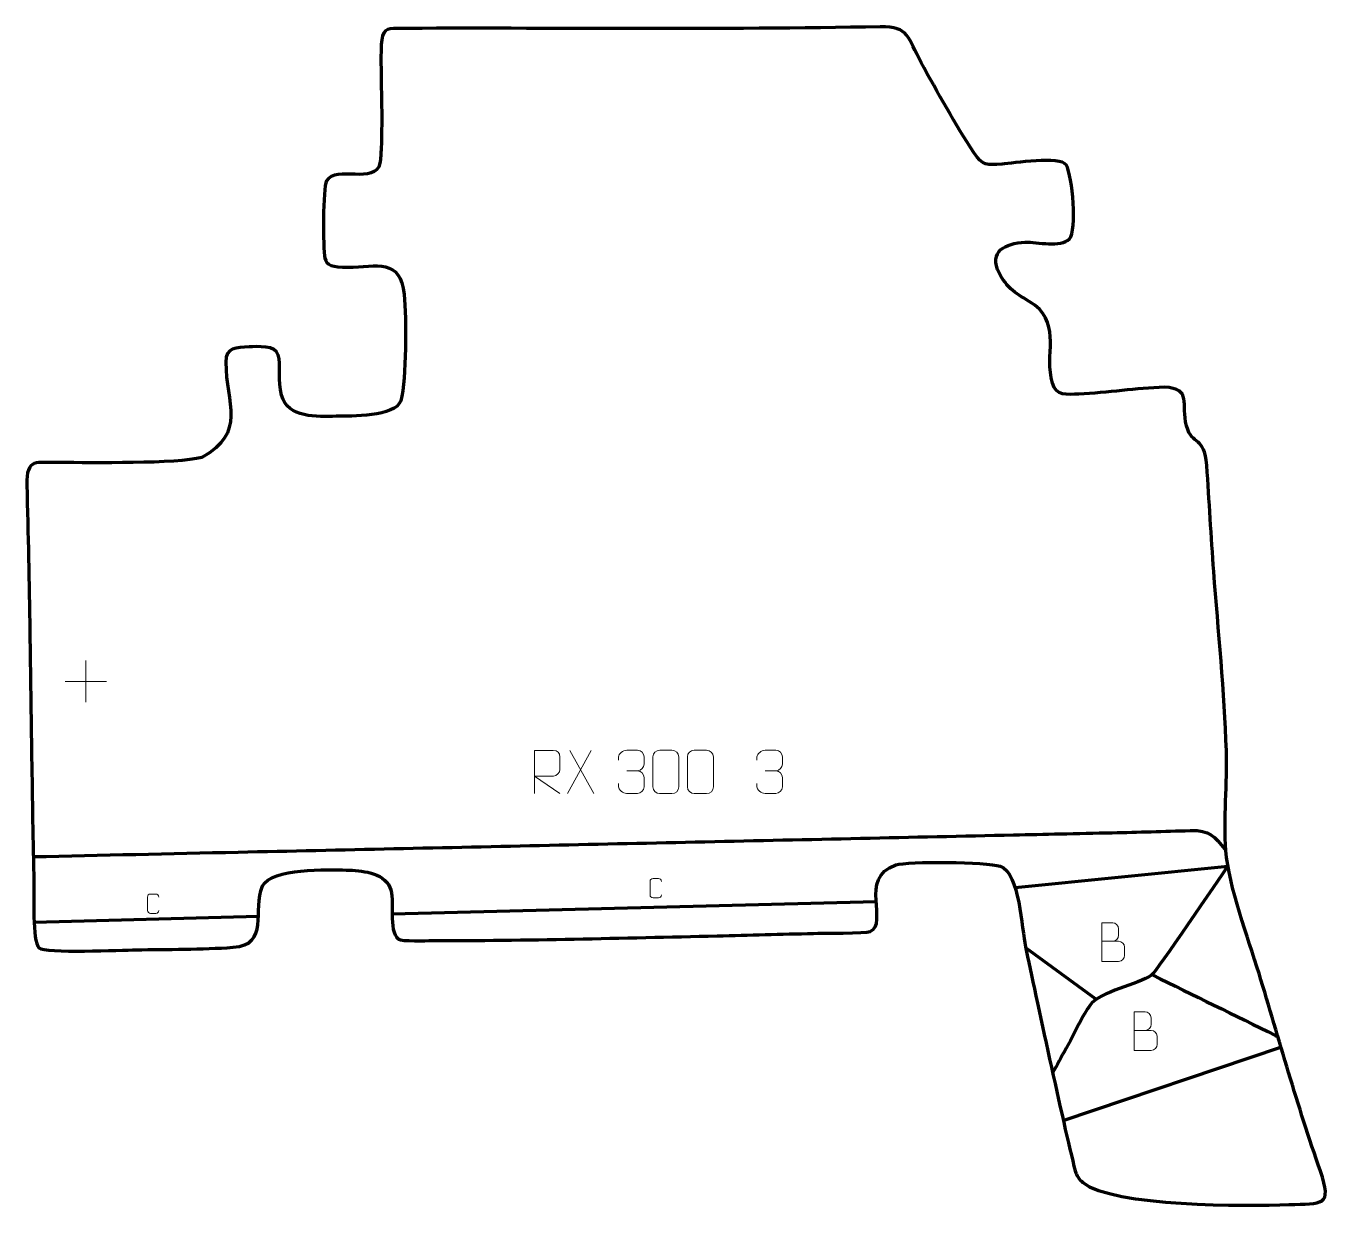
# Model space of a CAD drawing. Header units: millimetres. Extents: x -693 to 62, y 17 to 699.
import ezdxf

# ---------------------------------------------------------------- set-up
doc = ezdxf.new("R2010")
doc.units = ezdxf.units.MM
doc.header["$MEASUREMENT"] = 0
doc.layers.add('layer 2', color=7, linetype='Continuous')
doc.layers.add('layer 3', color=7, linetype='Continuous')

msp = doc.modelspace()

# ---------------------------------------------------------------- linework, layer by layer
at = {"layer": 'layer 2', "color": 250, "lineweight": 9}
for points in [[(-658.5669, 332.3423), (-658.5669, 332.3423), (-658.5669, 308.3644), (-658.5669, 308.3644)], [(-670.5558, 320.3533), (-670.5558, 320.3533), (-646.5779, 320.3533), (-646.5779, 320.3533)], [(-366.4264, 280.4976), (-366.4264, 280.4976), (-380.167, 255.6018), (-380.167, 255.6018)], [(-378.7124, 280.4976), (-378.7124, 280.4976), (-364.9718, 255.5441), (-364.9718, 255.5441)], [(-345.9516, 268.597), (-345.9516, 268.597), (-339.7552, 268.597), (-339.7552, 268.597)], [(-265.9516, 268.597), (-265.9516, 268.597), (-259.7552, 268.597), (-259.7552, 268.597)]]:
    msp.add_open_spline(points, degree=3, dxfattribs=at)
for points, knots in [([(-399.1742, 255.5441), (-399.1742, 255.5441), (-399.1742, 280.4976), (-399.1742, 280.4976), (-399.1742, 280.4976), (-395.5794, 280.4976), (-391.9839, 280.4976), (-388.3887, 280.4976), (-388.3887, 280.4976), (-386.0634, 280.4599), (-384.5061, 278.9699), (-384.5102, 276.6035), (-384.5102, 276.6035), (-384.5106, 274.568), (-384.5106, 271.5086), (-384.5102, 269.4726), (-384.5102, 269.4726), (-384.5167, 267.5971), (-386.329, 265.6553), (-388.3385, 265.6362), (-388.3385, 265.6362), (-388.3385, 265.6362), (-399.1742, 265.6362), (-399.1742, 265.6362), (-399.1742, 265.6362), (-399.1742, 265.6362), (-384.5195, 255.5441), (-384.5195, 255.5441)], [0, 0, 0, 0, 0.125, 0.125, 0.125, 0.125, 0.25, 0.25, 0.25, 0.25, 0.375, 0.375, 0.375, 0.375, 0.5, 0.5, 0.5, 0.5, 0.625, 0.625, 0.625, 0.625, 0.75, 0.75, 0.75, 0.75, 1, 1, 1, 1]), ([(-350.6613, 274.8422), (-350.6613, 274.8422), (-350.6613, 276.6994), (-350.6613, 276.6994), (-350.6613, 276.6994), (-350.6756, 278.4413), (-348.0111, 280.5594), (-345.952, 280.5367), (-345.952, 280.5367), (-343.8879, 280.5367), (-341.8239, 280.5367), (-339.7602, 280.5367), (-339.7602, 280.5367), (-337.5657, 280.5455), (-335.9674, 278.6987), (-335.923, 276.7866), (-335.923, 276.7866), (-335.9234, 275.3515), (-335.9234, 273.9164), (-335.923, 272.4809), (-335.923, 272.4809), (-335.9716, 270.8274), (-337.5742, 268.5974), (-339.7725, 268.6074), (-339.7725, 268.6074), (-337.5688, 268.5962), (-335.9608, 266.793), (-335.9068, 264.7335), (-335.9068, 264.7335), (-335.9072, 262.9488), (-335.9072, 261.1641), (-335.9068, 259.379), (-335.9068, 259.379), (-335.8967, 257.3176), (-337.9516, 255.5545), (-339.7725, 255.5626), (-339.7725, 255.5626), (-341.8378, 255.5629), (-343.903, 255.5629), (-345.9686, 255.5626), (-345.9686, 255.5626), (-348.1372, 255.5741), (-350.6682, 257.9743), (-350.6868, 259.4361), (-350.6868, 259.4361), (-350.6868, 259.4361), (-350.6868, 261.3447), (-350.6868, 261.3447)], [0, 0, 0, 0, 0.07692308, 0.07692308, 0.07692308, 0.07692308, 0.15384615, 0.15384615, 0.15384615, 0.15384615, 0.23076923, 0.23076923, 0.23076923, 0.23076923, 0.30769231, 0.30769231, 0.30769231, 0.30769231, 0.38461538, 0.38461538, 0.38461538, 0.38461538, 0.46153846, 0.46153846, 0.46153846, 0.46153846, 0.53846154, 0.53846154, 0.53846154, 0.53846154, 0.61538462, 0.61538462, 0.61538462, 0.61538462, 0.69230769, 0.69230769, 0.69230769, 0.69230769, 0.76923077, 0.76923077, 0.76923077, 0.76923077, 0.84615385, 0.84615385, 0.84615385, 0.84615385, 1, 1, 1, 1]), ([(-326.8774, 280.549), (-324.5113, 280.549), (-322.1448, 280.549), (-319.7783, 280.549), (-319.7783, 280.549), (-317.7978, 280.5846), (-315.7718, 279.0903), (-315.7447, 276.6482), (-315.7447, 276.6482), (-315.7451, 270.8908), (-315.7451, 265.133), (-315.7447, 259.3748), (-315.7447, 259.3748), (-315.8868, 257.0472), (-317.5932, 255.5649), (-319.7783, 255.5541), (-319.7783, 255.5541), (-322.1507, 255.5545), (-324.5231, 255.5545), (-326.8951, 255.5541), (-326.8951, 255.5541), (-328.8536, 255.4485), (-330.86, 257.3364), (-330.8486, 259.3574), (-330.8486, 259.3574), (-330.8482, 265.138), (-330.8482, 270.9183), (-330.8486, 276.6981), (-330.8486, 276.6981), (-330.8443, 278.8401), (-329.0672, 280.5626), (-326.8774, 280.549)], [0, 0, 0, 0, 0.11111111, 0.11111111, 0.11111111, 0.11111111, 0.22222222, 0.22222222, 0.22222222, 0.22222222, 0.33333333, 0.33333333, 0.33333333, 0.33333333, 0.44444444, 0.44444444, 0.44444444, 0.44444444, 0.55555556, 0.55555556, 0.55555556, 0.55555556, 0.66666667, 0.66666667, 0.66666667, 0.66666667, 0.77777778, 0.77777778, 0.77777778, 0.77777778, 1, 1, 1, 1]), ([(-306.8774, 280.549), (-304.5113, 280.549), (-302.1448, 280.549), (-299.7783, 280.549), (-299.7783, 280.549), (-297.7978, 280.5846), (-295.7718, 279.0903), (-295.7447, 276.6482), (-295.7447, 276.6482), (-295.7451, 270.8908), (-295.7451, 265.133), (-295.7447, 259.3748), (-295.7447, 259.3748), (-295.8868, 257.0472), (-297.5932, 255.5649), (-299.7783, 255.5541), (-299.7783, 255.5541), (-302.1507, 255.5545), (-304.5231, 255.5545), (-306.8951, 255.5541), (-306.8951, 255.5541), (-308.8536, 255.4485), (-310.86, 257.3364), (-310.8486, 259.3574), (-310.8486, 259.3574), (-310.8482, 265.138), (-310.8482, 270.9183), (-310.8486, 276.6981), (-310.8486, 276.6981), (-310.8443, 278.8401), (-309.0672, 280.5626), (-306.8774, 280.549)], [0, 0, 0, 0, 0.11111111, 0.11111111, 0.11111111, 0.11111111, 0.22222222, 0.22222222, 0.22222222, 0.22222222, 0.33333333, 0.33333333, 0.33333333, 0.33333333, 0.44444444, 0.44444444, 0.44444444, 0.44444444, 0.55555556, 0.55555556, 0.55555556, 0.55555556, 0.66666667, 0.66666667, 0.66666667, 0.66666667, 0.77777778, 0.77777778, 0.77777778, 0.77777778, 1, 1, 1, 1]), ([(-270.6613, 274.8422), (-270.6613, 274.8422), (-270.6613, 276.6994), (-270.6613, 276.6994), (-270.6613, 276.6994), (-270.6756, 278.4413), (-268.0111, 280.5594), (-265.952, 280.5367), (-265.952, 280.5367), (-263.8879, 280.5367), (-261.8239, 280.5367), (-259.7602, 280.5367), (-259.7602, 280.5367), (-257.5657, 280.5455), (-255.9674, 278.6987), (-255.923, 276.7866), (-255.923, 276.7866), (-255.9234, 275.3515), (-255.9234, 273.9164), (-255.923, 272.4809), (-255.923, 272.4809), (-255.9716, 270.8274), (-257.5742, 268.5974), (-259.7725, 268.6074), (-259.7725, 268.6074), (-257.5688, 268.5962), (-255.9608, 266.793), (-255.9068, 264.7335), (-255.9068, 264.7335), (-255.9072, 262.9488), (-255.9072, 261.1641), (-255.9068, 259.379), (-255.9068, 259.379), (-255.8967, 257.3176), (-257.9516, 255.5545), (-259.7725, 255.5626), (-259.7725, 255.5626), (-261.8378, 255.5629), (-263.903, 255.5629), (-265.9686, 255.5626), (-265.9686, 255.5626), (-268.1372, 255.5741), (-270.6682, 257.9743), (-270.6868, 259.4361), (-270.6868, 259.4361), (-270.6868, 259.4361), (-270.6868, 261.3447), (-270.6868, 261.3447)], [0, 0, 0, 0, 0.07692308, 0.07692308, 0.07692308, 0.07692308, 0.15384615, 0.15384615, 0.15384615, 0.15384615, 0.23076923, 0.23076923, 0.23076923, 0.23076923, 0.30769231, 0.30769231, 0.30769231, 0.30769231, 0.38461538, 0.38461538, 0.38461538, 0.38461538, 0.46153846, 0.46153846, 0.46153846, 0.46153846, 0.53846154, 0.53846154, 0.53846154, 0.53846154, 0.61538462, 0.61538462, 0.61538462, 0.61538462, 0.69230769, 0.69230769, 0.69230769, 0.69230769, 0.76923077, 0.76923077, 0.76923077, 0.76923077, 0.84615385, 0.84615385, 0.84615385, 0.84615385, 1, 1, 1, 1]), ([(-325.7934, 196.9678), (-325.856, 195.9273), (-326.6071, 195.2646), (-327.569, 195.2598), (-327.569, 195.2598), (-328.6133, 195.26), (-329.6576, 195.26), (-330.7017, 195.2598), (-330.7017, 195.2598), (-331.5638, 195.2126), (-332.447, 196.0566), (-332.442, 196.96), (-332.442, 196.96), (-332.4419, 199.544), (-332.4419, 202.1279), (-332.442, 204.7117), (-332.442, 204.7117), (-332.4401, 205.6692), (-331.6579, 206.4392), (-330.694, 206.4331), (-330.694, 206.4331), (-329.6524, 206.4331), (-328.6107, 206.4331), (-327.569, 206.4331), (-327.569, 206.4331), (-326.6972, 206.449), (-325.8054, 205.781), (-325.7934, 204.6894)], [0, 0, 0, 0, 0.125, 0.125, 0.125, 0.125, 0.25, 0.25, 0.25, 0.25, 0.375, 0.375, 0.375, 0.375, 0.5, 0.5, 0.5, 0.5, 0.625, 0.625, 0.625, 0.625, 0.75, 0.75, 0.75, 0.75, 1, 1, 1, 1]), ([(-616.306, 187.972), (-616.3686, 186.9315), (-617.1197, 186.2688), (-618.0816, 186.264), (-618.0816, 186.264), (-619.1259, 186.2642), (-620.1702, 186.2642), (-621.2143, 186.264), (-621.2143, 186.264), (-622.0764, 186.2168), (-622.9596, 187.0608), (-622.9546, 187.9642), (-622.9546, 187.9642), (-622.9545, 190.5482), (-622.9545, 193.1321), (-622.9546, 195.7159), (-622.9546, 195.7159), (-622.9527, 196.6734), (-622.1705, 197.4434), (-621.2066, 197.4373), (-621.2066, 197.4373), (-620.165, 197.4373), (-619.1233, 197.4373), (-618.0816, 197.4373), (-618.0816, 197.4373), (-617.2098, 197.4532), (-616.318, 196.7852), (-616.306, 195.6936)], [0, 0, 0, 0, 0.125, 0.125, 0.125, 0.125, 0.25, 0.25, 0.25, 0.25, 0.375, 0.375, 0.375, 0.375, 0.5, 0.5, 0.5, 0.5, 0.625, 0.625, 0.625, 0.625, 0.75, 0.75, 0.75, 0.75, 1, 1, 1, 1]), ([(-71.4424, 170.1539), (-68.1834, 170.1543), (-64.924, 170.1543), (-61.6643, 170.1539), (-61.6643, 170.1539), (-59.895, 170.1384), (-58.1721, 168.5834), (-58.1721, 166.7476), (-58.1721, 166.7476), (-58.1724, 165.7368), (-58.1724, 163.0055), (-58.1721, 161.9944), (-58.1721, 161.9944), (-58.1562, 160.3303), (-59.5375, 158.5265), (-61.6169, 158.5417), (-61.6169, 158.5417), (-64.8769, 158.542), (-68.1366, 158.542), (-71.3959, 158.5417), (-71.3959, 158.5417), (-71.3959, 165.9921), (-71.3959, 173.4422), (-71.3959, 180.892), (-71.3959, 180.892), (-69.2698, 180.892), (-67.1434, 180.892), (-65.0169, 180.892), (-65.0169, 180.892), (-63.5114, 180.9078), (-61.6334, 179.1966), (-61.6175, 177.4389), (-61.6175, 177.4389), (-61.6179, 175.5883), (-61.6179, 175.4576), (-61.6175, 173.6067), (-61.6175, 173.6067), (-61.6021, 171.7561), (-63.263, 170.1384), (-65.0634, 170.1539)], [0, 0, 0, 0, 0.09090909, 0.09090909, 0.09090909, 0.09090909, 0.18181818, 0.18181818, 0.18181818, 0.18181818, 0.27272727, 0.27272727, 0.27272727, 0.27272727, 0.36363636, 0.36363636, 0.36363636, 0.36363636, 0.45454545, 0.45454545, 0.45454545, 0.45454545, 0.54545455, 0.54545455, 0.54545455, 0.54545455, 0.63636364, 0.63636364, 0.63636364, 0.63636364, 0.72727273, 0.72727273, 0.72727273, 0.72727273, 0.81818182, 0.81818182, 0.81818182, 0.81818182, 1, 1, 1, 1]), ([(-52.6165, 118.6833), (-49.3575, 118.6837), (-46.0981, 118.6837), (-42.8384, 118.6833), (-42.8384, 118.6833), (-41.0691, 118.6678), (-39.3462, 117.1128), (-39.3462, 115.277), (-39.3462, 115.277), (-39.3465, 114.2662), (-39.3465, 111.5349), (-39.3462, 110.5238), (-39.3462, 110.5238), (-39.3303, 108.8597), (-40.7116, 107.0559), (-42.791, 107.0711), (-42.791, 107.0711), (-46.051, 107.0714), (-49.3107, 107.0714), (-52.57, 107.0711), (-52.57, 107.0711), (-52.57, 114.5215), (-52.57, 121.9716), (-52.57, 129.4214), (-52.57, 129.4214), (-50.4439, 129.4214), (-48.3175, 129.4214), (-46.191, 129.4214), (-46.191, 129.4214), (-44.6855, 129.4372), (-42.8075, 127.726), (-42.7916, 125.9683), (-42.7916, 125.9683), (-42.792, 124.1177), (-42.792, 123.987), (-42.7916, 122.1361), (-42.7916, 122.1361), (-42.7762, 120.2855), (-44.4371, 118.6678), (-46.2375, 118.6833)], [0, 0, 0, 0, 0.09090909, 0.09090909, 0.09090909, 0.09090909, 0.18181818, 0.18181818, 0.18181818, 0.18181818, 0.27272727, 0.27272727, 0.27272727, 0.27272727, 0.36363636, 0.36363636, 0.36363636, 0.36363636, 0.45454545, 0.45454545, 0.45454545, 0.45454545, 0.54545455, 0.54545455, 0.54545455, 0.54545455, 0.63636364, 0.63636364, 0.63636364, 0.63636364, 0.72727273, 0.72727273, 0.72727273, 0.72727273, 0.81818182, 0.81818182, 0.81818182, 0.81818182, 1, 1, 1, 1])]:
    msp.add_open_spline(points, degree=3, knots=knots, dxfattribs=at)
at = {"layer": 'layer 2', "color": 142, "lineweight": 158}
for points, knots in [([(-688.9156, 219.0731), (-649.4433, 219.9491), (-609.971, 220.8252), (-570.4987, 221.7012), (-570.4987, 221.7012), (-540.5198, 222.3666), (-510.5408, 223.0319), (-480.5618, 223.6973), (-480.5618, 223.6973), (-450.5829, 224.3626), (-420.6039, 225.028), (-390.625, 225.6933), (-390.625, 225.6933), (-330.6671, 227.024), (-270.7091, 228.3547), (-210.7512, 229.6854), (-210.7512, 229.6854), (-181.2719, 230.3397), (-151.7926, 230.994), (-122.3133, 231.6482), (-122.3133, 231.6482), (-113.3196, 231.8478), (-104.3259, 232.0474), (-95.3322, 232.247), (-95.3322, 232.247), (-85.3392, 232.4688), (-75.3463, 232.6906), (-65.3533, 232.9124), (-65.3533, 232.9124), (-50.2895, 233.2467), (-35.3404, 233.7041), (-20.2908, 234.1311), (-20.2908, 234.1311), (-8.4844, 234.466), (-6.8703, 231.2562), (0.3872, 222.6931)], [0, 0, 0, 0, 0.1, 0.1, 0.1, 0.1, 0.2, 0.2, 0.2, 0.2, 0.3, 0.3, 0.3, 0.3, 0.4, 0.4, 0.4, 0.4, 0.5, 0.5, 0.5, 0.5, 0.6, 0.6, 0.6, 0.6, 0.7, 0.7, 0.7, 0.7, 0.8, 0.8, 0.8, 0.8, 1, 1, 1, 1]), ([(-121.4828, 201.1635), (-121.4828, 201.1635), (1.552, 213.6467), (1.552, 213.6467), (1.552, 213.6467), (-3.8592, 205.8108), (-39.9217, 152.4938), (-42.5388, 150.6102), (-42.5388, 150.6102), (-50.2689, 145.0467), (-72.3522, 141.2868), (-78.0781, 133.3056), (-78.0781, 133.3056), (-82.3252, 127.3857), (-87.2727, 116.9648), (-90.9373, 110.2027), (-90.9373, 110.2027), (-93.6238, 105.3064), (-96.3091, 100.4106), (-99.0125, 95.5236), (-99.0125, 95.5236), (-99.0125, 95.5236), (-99.7494, 94.195), (-99.7494, 94.195)], [0, 0, 0, 0, 0.14285714, 0.14285714, 0.14285714, 0.14285714, 0.28571429, 0.28571429, 0.28571429, 0.28571429, 0.42857143, 0.42857143, 0.42857143, 0.42857143, 0.57142857, 0.57142857, 0.57142857, 0.57142857, 0.71428571, 0.71428571, 0.71428571, 0.71428571, 1, 1, 1, 1]), ([(-42.0386, 150.7328), (-18.3421, 139.071), (5.3545, 127.4094), (29.051, 115.7476), (29.051, 115.7476), (29.051, 115.7476), (30.3923, 115.0875), (30.3923, 115.0875)], [0, 0, 0, 0, 0.33333333, 0.33333333, 0.33333333, 0.33333333, 1, 1, 1, 1])]:
    msp.add_open_spline(points, degree=3, knots=knots, dxfattribs=at)
for points in [[(-481.5323, 185.9447), (-481.5323, 185.9447), (-201.7873, 193.1777), (-201.7873, 193.1777)], [(-688.4795, 181.289), (-688.4795, 181.289), (-558.7891, 184.6047), (-558.7891, 184.6047)], [(-115.3268, 166.2868), (-115.3268, 166.2868), (-75.2379, 137.0926), (-75.2379, 137.0926)], [(-93.6194, 66.6828), (-93.6194, 66.6828), (32.2332, 108.9056), (32.2332, 108.9056)]]:
    msp.add_open_spline(points, degree=3, dxfattribs=at)
at = {"layer": 'layer 3', "color": 242, "lineweight": 158}
msp.add_open_spline([(-508.0123, 211.3306), (-518.2985, 211.5876), (-551.4453, 212.4293), (-556.4295, 202.107), (-556.4295, 202.107), (-562.3342, 187.9882), (-552.0819, 168.3259), (-573.3643, 166.6632), (-573.3643, 166.6632), (-591.4196, 165.4584), (-611.5033, 165.4851), (-629.6742, 165.2266), (-629.6742, 165.2266), (-637.4035, 165.0627), (-682.496, 163.0806), (-685.7048, 166.4143), (-685.7048, 166.4143), (-689.5501, 170.4092), (-688.5686, 196.9673), (-688.5957, 203.6349), (-688.5957, 203.6349), (-689.6563, 252.07), (-690.1506, 300.5169), (-690.9319, 348.9571), (-690.9319, 348.9571), (-691.391, 377.2652), (-691.8935, 405.5392), (-692.6434, 433.8439), (-692.6434, 433.8439), (-693.0612, 449.6088), (-687.1807, 446.6655), (-673.3891, 446.7485), (-673.3891, 446.7485), (-656.1014, 446.8496), (-605.3935, 445.8073), (-591.6013, 449.7922), (-591.6013, 449.7922), (-565.3106, 464.0238), (-577.5998, 480.9887), (-577.6634, 504.8003), (-577.6634, 504.8003), (-577.6864, 513.4392), (-571.6693, 513.2191), (-564.1233, 513.5975), (-564.1233, 513.5975), (-559.6316, 513.8227), (-548.7949, 514.6977), (-547.3036, 509.005), (-547.3036, 509.005), (-545.8401, 503.4188), (-547.5129, 493.8733), (-545.3933, 485.6832), (-545.3933, 485.6832), (-541.8664, 472.0537), (-524.6961, 473.4954), (-513.8092, 473.528), (-513.8092, 473.528), (-505.4448, 473.5568), (-479.7381, 473.1789), (-476.5028, 482.5142), (-476.5028, 482.5142), (-473.1738, 495.7092), (-473.2572, 529.3596), (-474.608, 543.9717), (-474.608, 543.9717), (-476.5479, 564.9556), (-490.356, 560.0688), (-507.0954, 559.6774), (-507.0954, 559.6774), (-516.2316, 559.4638), (-519.401, 560.9903), (-520.4223, 564.945), (-520.4223, 564.945), (-521.5689, 570.6956), (-521.6368, 605.5363), (-519.4059, 609.5375), (-519.4059, 609.5375), (-514.2457, 618.7923), (-490.9883, 607.0628), (-488.5412, 619.822), (-488.5412, 619.822), (-488.0622, 622.3191), (-488.0077, 625.794), (-487.8872, 628.3674), (-487.8872, 628.3674), (-486.9812, 646.8284), (-488.1385, 666.1186), (-487.9399, 684.7837), (-487.9399, 684.7837), (-487.83, 695.099), (-485.9957, 697.6232), (-480.774, 697.6508), (-480.774, 697.6508), (-393.3879, 698.1122), (-290.2508, 696.7654), (-199.4045, 698.6497), (-199.4045, 698.6497), (-182.4989, 699.0003), (-183.4177, 691.988), (-175.8352, 678.0773), (-175.8352, 678.0773), (-166.2057, 660.732), (-156.0023, 642.1966), (-145.158, 625.6463), (-145.158, 625.6463), (-140.3276, 618.2742), (-137.6156, 618.7824), (-128.9599, 619.2725), (-128.9599, 619.2725), (-122.6462, 619.8789), (-95.2504, 623.9252), (-91.9388, 618.8128), (-91.9388, 618.8128), (-88.1688, 611.9461), (-85.4843, 581.0867), (-90.0848, 576.0512), (-90.0848, 576.0512), (-94.9413, 570.7353), (-108.7454, 574.4232), (-115.716, 574.1703), (-115.716, 574.1703), (-127.1771, 573.4179), (-137.0164, 568.9567), (-130.5181, 556.0892), (-130.5181, 556.0892), (-124.7206, 545.3866), (-119.2316, 544.0086), (-110.0091, 537.7346), (-110.0091, 537.7346), (-94.7439, 525.4289), (-104.7225, 509.0796), (-99.8846, 492.7141), (-99.8846, 492.7141), (-97.6233, 485.0649), (-91.6333, 486.1507), (-84.6222, 486.3628), (-84.6222, 486.3628), (-68.1581, 487.0019), (-51.1624, 489.9358), (-35.1918, 490.3398), (-35.1918, 490.3398), (-18.6665, 489.5094), (-25.7819, 480.5908), (-22.3732, 468.0322), (-22.3732, 468.0322), (-19.044, 455.7661), (-11.8962, 462.7449), (-10.6379, 445.1265), (-10.6379, 445.1265), (-9.2079, 424.6425), (-8.1767, 404.3006), (-6.6123, 383.7578), (-6.6123, 383.7578), (-4.0131, 349.7532), (-0.493, 314.1863), (0.6546, 280.2366), (0.6546, 280.2366), (1.2875, 261.5111), (-1.0156, 240.7553), (0.3872, 222.6931), (0.3872, 222.6931), (2.0295, 201.5484), (13.1923, 172.3572), (19.5923, 151.4719), (19.5923, 151.4719), (31.0805, 113.0784), (41.7665, 75.2986), (54.9956, 37.3929), (54.9956, 37.3929), (62.2165, 16.7027), (56.041, 18.7016), (36.6719, 18.003), (36.6719, 18.003), (12.4038, 17.1277), (-64.9171, 16.6825), (-82.3481, 30.8125), (-82.3481, 30.8125), (-84.3532, 32.5575), (-86.0592, 34.7419), (-86.7309, 37.41), (-86.7309, 37.41), (-93.8735, 65.7814), (-109.3258, 138.2628), (-115.4734, 166.9713), (-115.4734, 166.9713), (-117.7138, 177.4335), (-118.7879, 209.5791), (-130.0718, 213.6087), (-130.0718, 213.6087), (-137.7422, 215.8913), (-183.4746, 216.6744), (-190.4544, 214.2423), (-190.4544, 214.2423), (-212.2028, 206.6642), (-194.0927, 180.6326), (-205.3145, 175.719), (-205.3145, 175.719), (-207.5118, 174.7569), (-233.4343, 174.8218), (-238.0334, 174.718), (-238.0334, 174.718), (-256.5913, 174.2993), (-275.1446, 173.7084), (-293.7029, 173.2897), (-293.7029, 173.2897), (-348.5078, 172.0701), (-404.108, 170.4556), (-458.8858, 170.548), (-458.8858, 170.548), (-461.4316, 170.5523), (-476.1048, 170.0621), (-477.8241, 171.3994), (-477.8241, 171.3994), (-484.2153, 176.3709), (-479.6642, 194.3731), (-482.7767, 201.2706), (-482.7767, 201.2706), (-486.876, 210.3547), (-499.4508, 210.9308), (-508.0123, 211.3306)], degree=3, knots=[0, 0, 0, 0, 0.01785714, 0.01785714, 0.01785714, 0.01785714, 0.03571429, 0.03571429, 0.03571429, 0.03571429, 0.05357143, 0.05357143, 0.05357143, 0.05357143, 0.07142857, 0.07142857, 0.07142857, 0.07142857, 0.08928571, 0.08928571, 0.08928571, 0.08928571, 0.10714286, 0.10714286, 0.10714286, 0.10714286, 0.125, 0.125, 0.125, 0.125, 0.14285714, 0.14285714, 0.14285714, 0.14285714, 0.16071429, 0.16071429, 0.16071429, 0.16071429, 0.17857143, 0.17857143, 0.17857143, 0.17857143, 0.19642857, 0.19642857, 0.19642857, 0.19642857, 0.21428571, 0.21428571, 0.21428571, 0.21428571, 0.23214286, 0.23214286, 0.23214286, 0.23214286, 0.25, 0.25, 0.25, 0.25, 0.26785714, 0.26785714, 0.26785714, 0.26785714, 0.28571429, 0.28571429, 0.28571429, 0.28571429, 0.30357143, 0.30357143, 0.30357143, 0.30357143, 0.32142857, 0.32142857, 0.32142857, 0.32142857, 0.33928571, 0.33928571, 0.33928571, 0.33928571, 0.35714286, 0.35714286, 0.35714286, 0.35714286, 0.375, 0.375, 0.375, 0.375, 0.39285714, 0.39285714, 0.39285714, 0.39285714, 0.41071429, 0.41071429, 0.41071429, 0.41071429, 0.42857143, 0.42857143, 0.42857143, 0.42857143, 0.44642857, 0.44642857, 0.44642857, 0.44642857, 0.46428571, 0.46428571, 0.46428571, 0.46428571, 0.48214286, 0.48214286, 0.48214286, 0.48214286, 0.5, 0.5, 0.5, 0.5, 0.51785714, 0.51785714, 0.51785714, 0.51785714, 0.53571429, 0.53571429, 0.53571429, 0.53571429, 0.55357143, 0.55357143, 0.55357143, 0.55357143, 0.57142857, 0.57142857, 0.57142857, 0.57142857, 0.58928571, 0.58928571, 0.58928571, 0.58928571, 0.60714286, 0.60714286, 0.60714286, 0.60714286, 0.625, 0.625, 0.625, 0.625, 0.64285714, 0.64285714, 0.64285714, 0.64285714, 0.66071429, 0.66071429, 0.66071429, 0.66071429, 0.67857143, 0.67857143, 0.67857143, 0.67857143, 0.69642857, 0.69642857, 0.69642857, 0.69642857, 0.71428571, 0.71428571, 0.71428571, 0.71428571, 0.73214286, 0.73214286, 0.73214286, 0.73214286, 0.75, 0.75, 0.75, 0.75, 0.76785714, 0.76785714, 0.76785714, 0.76785714, 0.78571429, 0.78571429, 0.78571429, 0.78571429, 0.80357143, 0.80357143, 0.80357143, 0.80357143, 0.82142857, 0.82142857, 0.82142857, 0.82142857, 0.83928571, 0.83928571, 0.83928571, 0.83928571, 0.85714286, 0.85714286, 0.85714286, 0.85714286, 0.875, 0.875, 0.875, 0.875, 0.89285714, 0.89285714, 0.89285714, 0.89285714, 0.91071429, 0.91071429, 0.91071429, 0.91071429, 0.92857143, 0.92857143, 0.92857143, 0.92857143, 0.94642857, 0.94642857, 0.94642857, 0.94642857, 0.96428571, 0.96428571, 0.96428571, 0.96428571, 1, 1, 1, 1], dxfattribs=at)

doc.saveas('drawing.dxf')
